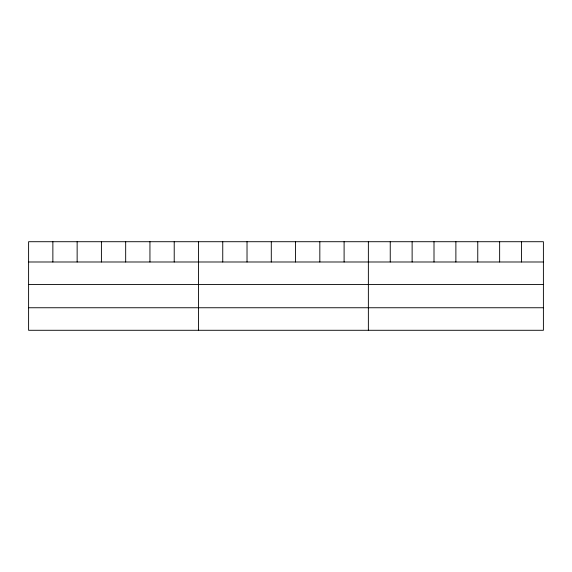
<?xml version="1.0" encoding="UTF-8"?>
<svg xmlns="http://www.w3.org/2000/svg" width="572" height="572" viewBox="0 0 572 572"><rect width="100%" height="100%" fill="white"/><g stroke="black" fill="none" stroke-linecap="round" stroke-linejoin="round"><path stroke-width="0.86" d="M543.4 284.527L543.4 241.713L28.6 241.713L28.6 330.287L543.4 330.287L543.4 284.527L28.6 284.527M28.6 261.99L543.4 261.99M28.6 307.75L543.4 307.75M521.521 241.713L521.521 261.99M499.642 241.713L499.642 261.99M477.763 241.713L477.763 261.99M455.884 241.713L455.884 261.99M434.005 241.713L434.005 261.99M412.126 241.713L412.126 261.99M390.247 241.713L390.247 261.99M368.368 241.713L368.368 330.287M344.101 241.713L344.101 261.99M319.827 241.713L319.827 261.99M295.56 241.713L295.56 261.99M271.292 241.713L271.292 261.99M247.025 241.713L247.025 261.99M222.751 241.713L222.751 261.99M198.484 241.713L198.484 330.287M174.217 241.713L174.217 261.99M149.943 241.713L149.943 261.99M125.676 241.713L125.676 261.99M101.408 241.713L101.408 261.99M77.141 241.713L77.141 261.99M52.867 241.713L52.867 261.99"/></g></svg>
